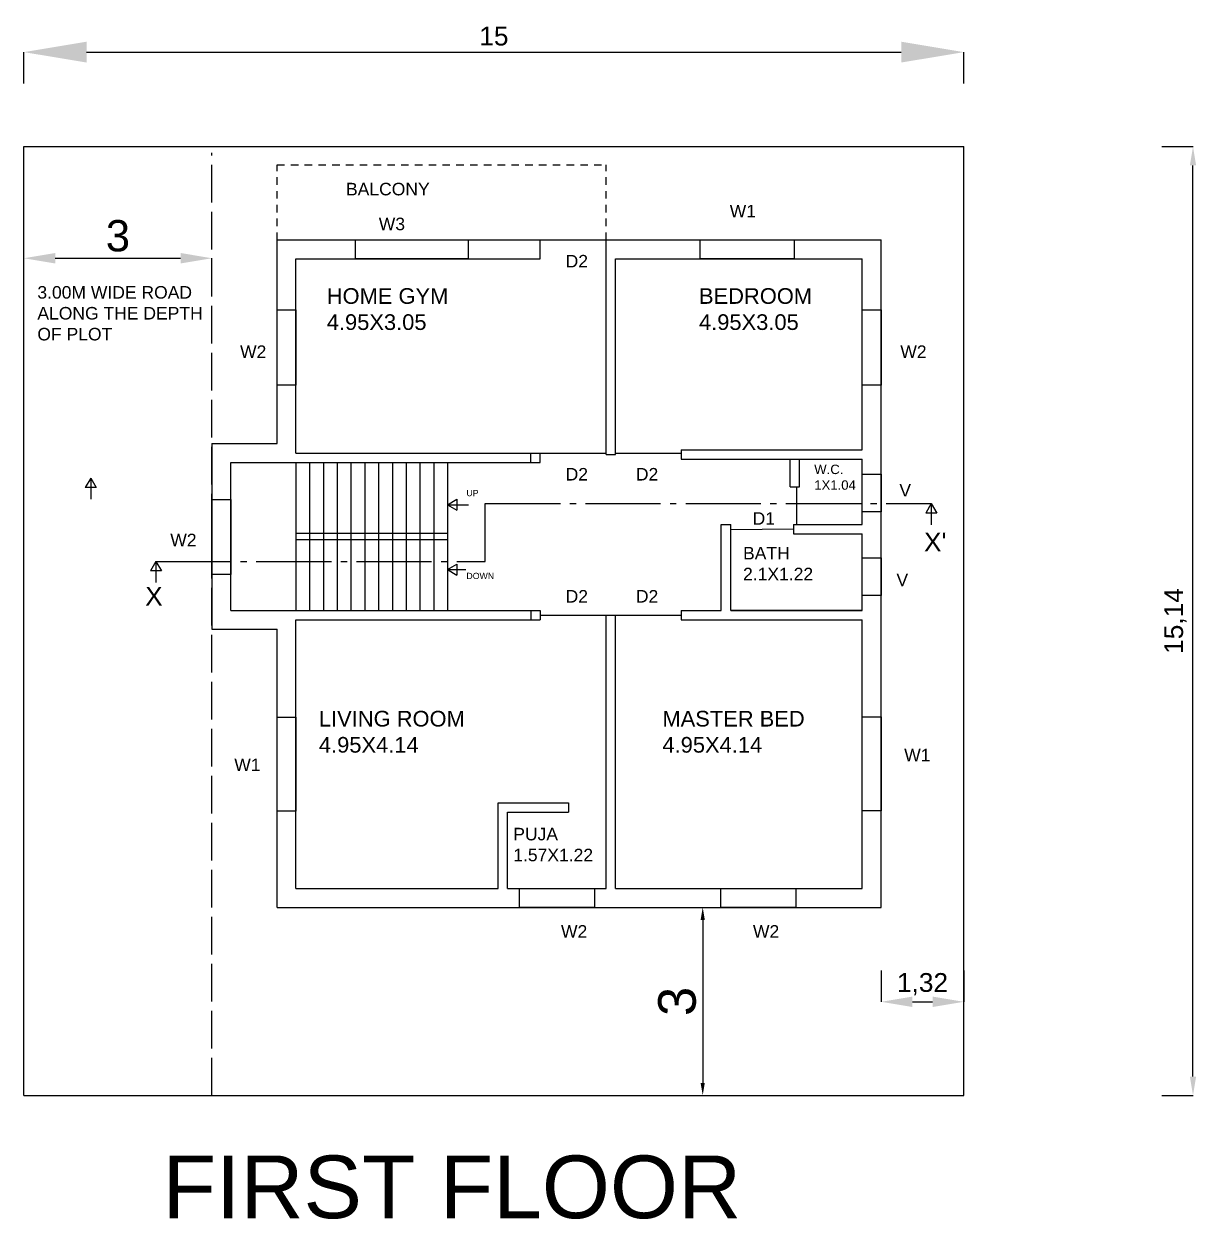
# Model space of a CAD drawing. Header units: metres. Extents: x 2556 to 2770, y 980 to 1029.
# Drawn here: x 2619.31 to 2638.02, y 992.54 to 1011.61 of the extents above; entities that cross this region are included whole.
import ezdxf

# ---------------------------------------------------------------- set-up
doc = ezdxf.new("R2010")
doc.units = ezdxf.units.M
for name, pattern in [('ACAD_ISO02W100', [15, 12, -3]), ('ACAD_ISO04W100', [30, 24, -3, 0, -3]), ('JIS_08_25', [28, 25, -1.125, 0.75, -1.125])]:
    doc.linetypes.add(name, pattern=pattern)
doc.styles.get("Standard").update_dxf_attribs({"font": 'arial.ttf'})
doc.dimstyles.new('ISO-25', dxfattribs={"dimtxt": 0.3, "dimasz": 0.3, "dimexe": 0.001, "dimexo": 0.001, "dimgap": 0.1, "dimtad": 1, "dimtxsty": 'Standard', "dimcen": 2.5, "dimadec": 0, "dimazin": 0, "dimtfac": 1, "dimtmove": 1, "dimatfit": 3, "dimfxl": 0.5, "dimfxlon": 1, "dimarcsym": 0})

# ---------------------------------------------------------------- blocks, each defined once
blk = doc.blocks.new('*D25')
at = {"color": 0, "lineweight": -2, "ltscale": 0.1, "transparency": 16777216}
for p, q in [((2619.309, 1010.658), (2619.309, 1011.159)), ((2620.309, 1011.158), (2633.309, 1011.158)), ((2634.309, 1010.658), (2634.309, 1011.159))]:
    blk.add_line(p, q, dxfattribs=at)
at = {"color": 0, "ltscale": 0.1, "transparency": 16777216}
for points in [[(2620.309, 1011.325), (2620.309, 1010.992), (2619.309, 1011.158)], [(2633.309, 1011.325), (2633.309, 1010.992), (2634.309, 1011.158)]]:
    blk.add_solid(points, dxfattribs=at)
at = {"layer": 'Defpoints', "color": 0, "ltscale": 0.1, "transparency": 16777216}
for p in [(2634.309, 1011.158), (2619.309, 1009.651), (2634.309, 1009.651)]:
    blk.add_point(p, dxfattribs=at)
at = {"color": 0, "ltscale": 0.1, "transparency": 16777216, "insert": (2626.809, 1011.412), "char_height": 0.3, "attachment_point": 5}
blk.add_mtext('15', dxfattribs=at)
blk = doc.blocks.new('*D26')
at = {"color": 0, "linetype": 'ByBlock', "lineweight": -2, "ltscale": 0.1, "transparency": 16777216}
for p, q in [((2637.466, 1009.651), (2637.967, 1009.651)), ((2637.966, 994.811), (2637.966, 1009.351)), ((2637.466, 994.511), (2637.967, 994.511))]:
    blk.add_line(p, q, dxfattribs=at)
at = {"color": 0, "linetype": 'ByBlock', "ltscale": 0.1, "transparency": 16777216}
for points in [[(2637.916, 1009.351), (2638.016, 1009.351), (2637.966, 1009.651)], [(2637.916, 994.811), (2638.016, 994.811), (2637.966, 994.511)]]:
    blk.add_solid(points, dxfattribs=at)
at = {"layer": 'Defpoints', "color": 0, "linetype": 'ByBlock', "ltscale": 0.1, "transparency": 16777216}
for p in [(2634.309, 1009.651), (2637.966, 1009.651), (2634.309, 994.511)]:
    blk.add_point(p, dxfattribs=at)
at = {"color": 0, "linetype": 'ByBlock', "ltscale": 0.1, "transparency": 16777216, "insert": (2637.685, 1002.081), "char_height": 0.3, "attachment_point": 5, "rotation": 90}
blk.add_mtext('15,14', dxfattribs=at)
blk = doc.blocks.new('*D23')
at = {"color": 0, "lineweight": -2, "ltscale": 0.01, "transparency": 16777216}
for p, q in [((2619.309, 1007.369), (2619.309, 1007.87)), ((2619.809, 1007.869), (2621.809, 1007.869)), ((2622.309, 1007.369), (2622.309, 1007.87))]:
    blk.add_line(p, q, dxfattribs=at)
at = {"color": 0, "ltscale": 0.01, "transparency": 16777216}
for points in [[(2619.809, 1007.953), (2619.809, 1007.786), (2619.309, 1007.869)], [(2621.809, 1007.953), (2621.809, 1007.786), (2622.309, 1007.869)]]:
    blk.add_solid(points, dxfattribs=at)
at = {"layer": 'Defpoints', "color": 0, "ltscale": 0.01, "transparency": 16777216}
for p in [(2622.309, 1007.869), (2619.309, 1004.911), (2622.309, 1004.911)]:
    blk.add_point(p, dxfattribs=at)
at = {"color": 0, "ltscale": 0.01, "transparency": 16777216, "insert": (2620.809, 1008.225), "char_height": 0.5, "attachment_point": 5}
blk.add_mtext('3', dxfattribs=at)
blk = doc.blocks.new('*D24')
at = {"color": 0, "linetype": 'ByBlock', "lineweight": -2, "ltscale": 0.1, "transparency": 16777216}
for p, q in [((2629.642, 997.511), (2630.144, 997.511)), ((2629.642, 994.511), (2630.144, 994.511))]:
    blk.add_line(p, q, dxfattribs=at)
at = {"color": 0, "linetype": 'ByBlock', "ltscale": 0.1, "transparency": 16777216}
blk.add_line((2630.142, 997.311), (2630.142, 994.711), dxfattribs=at)
for points in [[(2630.108, 997.311), (2630.175, 997.311), (2630.142, 997.511)], [(2630.108, 994.711), (2630.175, 994.711), (2630.142, 994.511)]]:
    blk.add_solid(points, dxfattribs=at)
at = {"layer": 'Defpoints', "color": 0, "linetype": 'ByBlock', "ltscale": 0.1, "transparency": 16777216}
for p in [(2629.528, 997.511), (2629.488, 994.511), (2630.142, 994.511)]:
    blk.add_point(p, dxfattribs=at)
at = {"color": 0, "linetype": 'ByBlock', "ltscale": 0.1, "transparency": 16777216, "insert": (2629.735, 996.011), "char_height": 0.6, "attachment_point": 5, "rotation": 90}
blk.add_mtext('3', dxfattribs=at)
blk = doc.blocks.new('*D27')
at = {"color": 0, "lineweight": -2, "ltscale": 0.1, "transparency": 16777216}
for p, q in [((2632.989, 996.505), (2632.989, 996.004)), ((2634.309, 996.505), (2634.309, 996.004)), ((2633.489, 996.005), (2633.809, 996.005))]:
    blk.add_line(p, q, dxfattribs=at)
at = {"color": 0, "ltscale": 0.1, "transparency": 16777216}
for points in [[(2633.489, 996.088), (2633.489, 995.921), (2632.989, 996.005)], [(2633.809, 996.088), (2633.809, 995.921), (2634.309, 996.005)]]:
    blk.add_solid(points, dxfattribs=at)
at = {"layer": 'Defpoints', "color": 0, "ltscale": 0.1, "transparency": 16777216}
for p in [(2632.989, 997.511), (2634.309, 997.511), (2634.309, 996.005)]:
    blk.add_point(p, dxfattribs=at)
at = {"color": 0, "ltscale": 0.1, "transparency": 16777216, "insert": (2633.649, 996.285), "char_height": 0.3, "attachment_point": 5}
blk.add_mtext('1,32', dxfattribs=at)

msp = doc.modelspace()

# ---------------------------------------------------------------- linework, layer by layer
at = {"color": 7}
msp.add_line((2619.3086, 1009.6511), (2634.3086, 1009.6511), dxfattribs=at)
for p, q in [((2619.3086, 994.5111), (2619.3086, 1009.6511)), ((2634.3086, 994.5111), (2634.3086, 1009.6511)), ((2619.3086, 994.5111), (2634.3086, 994.5111))]:
    msp.add_line(p, q)
at = {"color": 2, "linetype": 'ACAD_ISO02W100', "ltscale": 0.05}
msp.add_line((2622.3086, 994.5111), (2622.3086, 1009.5511), dxfattribs=at)
at = {"color": 3, "linetype": 'ACAD_ISO02W100', "ltscale": 0.01}
for p, q in [((2623.3486, 1008.1611), (2623.3486, 1009.3611)), ((2623.3486, 1009.3611), (2628.5986, 1009.3611)), ((2628.5986, 1008.1611), (2628.5986, 1009.3611))]:
    msp.add_line(p, q, dxfattribs=at)
at = {"color": 1}
for p, q in [((2623.3486, 1008.1611), (2627.5486, 1008.1611)), ((2628.5986, 1008.1611), (2632.9886, 1008.1611)), ((2623.6486, 1007.8611), (2627.5486, 1007.8611)), ((2628.7486, 1007.8611), (2632.6886, 1007.8611)), ((2622.3086, 1004.9111), (2623.3486, 1004.9111)), ((2623.6486, 1004.7611), (2627.5486, 1004.7611)), ((2629.7986, 1004.8111), (2632.6886, 1004.8111)), ((2629.7986, 1004.6611), (2632.6886, 1004.6611)), ((2622.6086, 1004.6111), (2623.6486, 1004.6111)), ((2623.6486, 1004.6111), (2627.5486, 1004.6111)), ((2631.5886, 1003.6211), (2632.6886, 1003.6211)), ((2631.5886, 1003.4711), (2632.6886, 1003.4711)), ((2622.6086, 1002.2511), (2627.5486, 1002.2511)), ((2629.7986, 1002.2511), (2630.4386, 1002.2511)), ((2630.5886, 1002.2511), (2632.6886, 1002.2511)), ((2623.6486, 1002.1011), (2627.5486, 1002.1011)), ((2629.7986, 1002.1011), (2632.6886, 1002.1011)), ((2622.3086, 1001.9511), (2623.3486, 1001.9511)), ((2626.8786, 999.1811), (2627.9986, 999.1811)), ((2627.0286, 999.0311), (2627.9986, 999.0311)), ((2623.6486, 997.8111), (2626.8786, 997.8111)), ((2627.0286, 997.8111), (2628.5986, 997.8111)), ((2628.7486, 997.8111), (2632.6886, 997.8111)), ((2623.3486, 997.5111), (2626.8786, 997.5111)), ((2626.8786, 997.5111), (2632.9886, 997.5111))]:
    msp.add_line(p, q, dxfattribs=at)
at = {"color": 1, "ltscale": 0.1}
for p, q in [((2623.3486, 1004.9111), (2623.3486, 1008.1611)), ((2627.5486, 1007.8611), (2627.5486, 1008.1611)), ((2623.6486, 1007.8111), (2623.6486, 1007.8611)), ((2623.6486, 1004.7611), (2623.6486, 1007.8111)), ((2622.3086, 1004.9111), (2622.3086, 1001.9511)), ((2627.3986, 1004.6111), (2627.3986, 1004.7611)), ((2627.5486, 1004.6111), (2627.5486, 1004.7611)), ((2628.5986, 1004.7361), (2628.7486, 1004.7361)), ((2629.7986, 1004.8111), (2629.7986, 1004.6611)), ((2631.5386, 1004.2211), (2631.5386, 1004.6611)), ((2631.6886, 1004.2211), (2631.6886, 1004.6611)), ((2631.5386, 1004.2211), (2631.6886, 1004.2211)), ((2630.4386, 1002.2511), (2630.4386, 1003.6211)), ((2630.4386, 1003.6211), (2630.5886, 1003.6211)), ((2630.5886, 1002.2511), (2630.5886, 1003.6211)), ((2631.5886, 1003.6211), (2631.5886, 1003.4711)), ((2627.3986, 1002.2511), (2627.3986, 1002.1011)), ((2627.5486, 1002.2511), (2627.5486, 1002.1011)), ((2629.7986, 1002.2511), (2629.7986, 1002.1011)), ((2632.6886, 1002.2511), (2630.5886, 1002.2511)), ((2623.6486, 997.8111), (2623.6486, 1002.1011)), ((2628.5986, 1002.1761), (2628.7486, 1002.1761)), ((2627.9986, 999.1811), (2627.9986, 999.0311))]:
    msp.add_line(p, q, dxfattribs=at)
at = {"color": 3, "ltscale": 0.1}
for p, q in [((2624.5984, 1008.1611), (2626.3984, 1008.1611)), ((2624.5984, 1007.8611), (2624.5984, 1008.1611)), ((2626.3984, 1008.1611), (2626.3984, 1007.8611)), ((2630.0986, 1008.1611), (2631.5986, 1008.1611)), ((2630.0986, 1007.8611), (2630.0986, 1008.1611)), ((2631.5986, 1008.1611), (2631.5986, 1007.8611)), ((2626.3984, 1007.8611), (2624.5984, 1007.8611)), ((2631.5986, 1007.8611), (2630.0986, 1007.8611)), ((2623.3486, 1005.8444), (2623.3486, 1007.0444)), ((2623.3486, 1007.0444), (2623.6486, 1007.0444)), ((2623.6486, 1007.0444), (2623.6486, 1005.8444)), ((2632.6886, 1005.8444), (2632.6886, 1007.0444)), ((2632.6886, 1007.0444), (2632.9886, 1007.0444)), ((2632.9886, 1007.0444), (2632.9886, 1005.8444)), ((2623.6486, 1005.8444), (2623.3486, 1005.8444)), ((2632.9886, 1005.8444), (2632.6886, 1005.8444)), ((2623.6486, 1004.6111), (2623.6486, 1002.2511)), ((2623.8686, 1004.6111), (2623.8686, 1002.2511)), ((2624.0886, 1004.6111), (2624.0886, 1002.2511)), ((2624.3086, 1004.6111), (2624.3086, 1002.2511)), ((2624.5286, 1004.6111), (2624.5286, 1002.2511)), ((2624.7486, 1004.6111), (2624.7486, 1002.2511)), ((2624.9686, 1004.6111), (2624.9686, 1002.2511)), ((2625.1886, 1004.6111), (2625.1886, 1002.2511)), ((2625.4086, 1004.6111), (2625.4086, 1002.2511)), ((2625.6286, 1004.6111), (2625.6286, 1002.2511)), ((2625.8486, 1004.6111), (2625.8486, 1002.2511)), ((2626.0686, 1004.6111), (2626.0686, 1002.2511)), ((2632.6886, 1003.8243), (2632.6886, 1004.4243)), ((2632.6886, 1004.4243), (2632.9886, 1004.4243)), ((2632.9886, 1004.4243), (2632.9886, 1003.8243)), ((2622.3086, 1002.8223), (2622.3086, 1004.0223)), ((2622.3086, 1004.0223), (2622.6086, 1004.0223)), ((2622.6086, 1004.0223), (2622.6086, 1002.8223)), ((2632.9886, 1003.8243), (2632.6886, 1003.8243)), ((2623.6486, 1003.4811), (2626.0686, 1003.4811)), ((2623.6486, 1003.3811), (2626.0686, 1003.3811)), ((2632.6886, 1002.4863), (2632.6886, 1003.0863)), ((2632.6886, 1003.0863), (2632.9886, 1003.0863)), ((2632.9886, 1003.0863), (2632.9886, 1002.4863)), ((2622.6086, 1002.8223), (2622.3086, 1002.8223)), ((2632.9886, 1002.4863), (2632.6886, 1002.4863)), ((2623.3486, 999.0445), (2623.3486, 1000.5445)), ((2623.3486, 1000.5445), (2623.6486, 1000.5445)), ((2623.6486, 1000.5445), (2623.6486, 999.0445)), ((2632.6886, 999.0495), (2632.6886, 1000.5495)), ((2632.6886, 1000.5495), (2632.9886, 1000.5495)), ((2632.9886, 1000.5495), (2632.9886, 999.0495)), ((2623.6486, 999.0445), (2623.3486, 999.0445)), ((2632.9886, 999.0495), (2632.6886, 999.0495)), ((2627.2158, 997.8111), (2628.4158, 997.8111)), ((2627.2158, 997.5111), (2627.2158, 997.8111)), ((2628.4158, 997.8111), (2628.4158, 997.5111)), ((2630.4292, 997.8111), (2631.6292, 997.8111)), ((2630.4292, 997.5111), (2630.4292, 997.8111)), ((2631.6292, 997.8111), (2631.6292, 997.5111)), ((2628.4158, 997.5111), (2627.2158, 997.5111)), ((2631.6292, 997.5111), (2630.4292, 997.5111))]:
    msp.add_line(p, q, dxfattribs=at)
at = {"color": 5, "ltscale": 0.1}
for p, q in [((2627.5486, 1008.1611), (2628.5986, 1008.1611)), ((2627.5486, 1004.7611), (2628.5986, 1004.7611)), ((2628.7486, 1004.7611), (2629.7986, 1004.7611)), ((2631.6386, 1004.2211), (2631.6405, 1003.6211)), ((2631.5886, 1003.5461), (2630.5886, 1003.5348)), ((2627.5486, 1002.1761), (2628.5986, 1002.1761)), ((2628.7486, 1002.1761), (2629.7986, 1002.1761))]:
    msp.add_line(p, q, dxfattribs=at)
at = {"color": 1, "ltscale": 0.05}
for p, q in [((2628.5986, 1004.7361), (2628.5986, 1008.1611)), ((2632.9886, 997.5111), (2632.9886, 1008.1611)), ((2628.7486, 1004.7361), (2628.7486, 1007.8611)), ((2632.6886, 1004.8111), (2632.6886, 1007.8611)), ((2632.6886, 1003.6211), (2632.6886, 1004.6611)), ((2622.6086, 1002.2511), (2622.6086, 1004.6111)), ((2632.6886, 1002.2511), (2632.6886, 1003.4711)), ((2628.5986, 997.8111), (2628.5986, 1002.1761)), ((2628.7486, 997.8111), (2628.7486, 1002.1761)), ((2632.6886, 997.8111), (2632.6886, 1002.1011)), ((2623.3486, 997.5111), (2623.3486, 1001.9511)), ((2626.8786, 997.8111), (2626.8786, 999.1811)), ((2627.0286, 997.8111), (2627.0286, 999.0311))]:
    msp.add_line(p, q, dxfattribs=at)
at = {"color": 7, "linetype": 'ACAD_ISO04W100', "ltscale": 0.1}
for p, q in [((2620.3743, 1004.3604), (2620.2873, 1004.21)), ((2620.3743, 1004.3604), (2620.4613, 1004.21)), ((2620.3743, 1004.3604), (2620.3743, 1004.0244)), ((2620.4613, 1004.21), (2620.2873, 1004.21)), ((2626.0686, 1003.9361), (2626.219, 1004.0232)), ((2626.0686, 1003.9361), (2626.219, 1003.8491)), ((2626.0686, 1003.9361), (2626.4046, 1003.9361)), ((2626.219, 1004.0232), (2626.219, 1003.8491)), ((2633.7897, 1003.9536), (2633.7026, 1003.8031)), ((2633.7897, 1003.9536), (2633.8767, 1003.8031)), ((2633.7897, 1003.9536), (2633.7897, 1003.6175)), ((2633.8767, 1003.8031), (2633.7026, 1003.8031)), ((2621.4156, 1003.0301), (2621.3286, 1002.8797)), ((2621.4156, 1003.0301), (2621.5026, 1002.8797)), ((2621.4156, 1003.0301), (2621.4156, 1002.694)), ((2626.0686, 1002.9014), (2626.219, 1002.9884)), ((2626.219, 1002.9884), (2626.219, 1002.8144)), ((2621.5026, 1002.8797), (2621.3286, 1002.8797)), ((2626.0686, 1002.9014), (2626.219, 1002.8144)), ((2626.0686, 1002.9014), (2626.3615, 1002.9014))]:
    msp.add_line(p, q, dxfattribs=at)
at = {"color": 7, "linetype": 'ACAD_ISO04W100', "ltscale": 0.05}
for p, q in [((2626.6698, 1003.0301), (2626.6698, 1003.9536)), ((2626.6698, 1003.9536), (2633.7897, 1003.9536)), ((2621.4156, 1003.0301), (2626.6698, 1003.0301))]:
    msp.add_line(p, q, dxfattribs=at)

# ---------------------------------------------------------------- texts
at = {"color": 3, "linetype": 'ACAD_ISO02W100', "ltscale": 0.1, "insert": (2624.4491, 1009.0729), "char_height": 0.2, "attachment_point": 1}
msp.add_mtext_dynamic_manual_height_columns('BALCONY', width=2.606743, gutter_width=12.5, heights=[0], dxfattribs=at)
at = {"color": 3, "ltscale": 0.1, "attachment_point": 1}
for s, width, heights, insert, char_height in [('W1', 1.448358, [0], (2630.5728, 1008.7214), 0.2), ('W3', 1.448358, [0.2008], (2624.9718, 1008.5171), 0.2), ('D2', 1.448358, [0], (2627.9541, 1007.9227), 0.2), ('HOME GYM\\P4.95X3.05', 3.041174, [0], (2624.1419, 1007.3918), 0.25), ('BEDROOM\\P4.95X3.05', 1.798738, [0], (2630.0822, 1007.3918), 0.25), ('W2', 1.448358, [0], (2622.7586, 1006.4784), 0.2), ('W2', 1.448358, [0], (2633.2953, 1006.4784), 0.2), ('D2', 1.448358, [0], (2627.9541, 1004.5227), 0.2), ('D2', 1.448358, [0], (2629.0752, 1004.5227), 0.2), ('W.C. \\P1X1.04', 0.857254, [0], (2631.9214, 1004.5752), 0.15), ('V', 1.448358, [0], (2633.2799, 1004.2676), 0.2), ('D1', 1.448358, [0], (2630.938, 1003.8175), 0.2), ('W2', 1.448358, [0], (2621.6448, 1003.4732), 0.2), ('BATH 2.1X1.22', 1.727478, [0], (2630.7856, 1003.2636), 0.2), ('V', 1.448358, [0], (2633.2335, 1002.8361), 0.2), ('D2', 1.448358, [0], (2627.9541, 1002.5751), 0.2), ('D2', 1.448358, [0], (2629.0752, 1002.5751), 0.2), ('LIVING ROOM\\P4.95X4.14', 4.582239, [0], (2624.0163, 1000.6473), 0.25), ('MASTER BED\\P4.95X4.14', 4.582239, [0], (2629.4987, 1000.6473), 0.25), ('W1', 1.448358, [0], (2633.3574, 1000.0419), 0.2), ('W1', 1.448358, [0], (2622.666, 999.8864), 0.2), ('PUJA\\P1.57X1.22', 1.798738, [0], (2627.1183, 998.7807), 0.2), ('W2', 1.448358, [0], (2627.8802, 997.2281), 0.2), ('W2', 1.448358, [0], (2630.9437, 997.2281), 0.2)]:
    msp.add_mtext_dynamic_manual_height_columns(s, width=width, gutter_width=12.5, heights=heights, dxfattribs=dict(at, insert=insert, char_height=char_height))
at = {"color": 3, "linetype": 'ACAD_ISO04W100', "ltscale": 0.1, "attachment_point": 1}
for s, width, insert, char_height in [('3.00M WIDE ROAD ALONG THE DEPTH OF PLOT', 2.785096, (2619.5235, 1007.425), 0.2), ('UP', 0.302603, (2626.3706, 1004.1727), 0.1), ('DOWN', 0.302603, (2626.3706, 1002.8503), 0.1)]:
    msp.add_mtext_dynamic_manual_height_columns(s, width=width, gutter_width=12.5, heights=[0], dxfattribs=dict(at, insert=insert, char_height=char_height))
at = {"color": 7, "ltscale": 0.1, "char_height": 0.3, "attachment_point": 1}
for s, insert in [("X'", (2633.6728, 1003.4918)), ('X', (2621.2438, 1002.6261))]:
    msp.add_mtext_dynamic_manual_height_columns(s, width=0.576636, gutter_width=12.5, heights=[0], dxfattribs=dict(at, insert=insert))
at = {"color": 7, "linetype": 'JIS_08_25', "true_color": 0xffffff, "insert": (2621.5213, 993.5517), "char_height": 1, "attachment_point": 1}
msp.add_mtext_dynamic_manual_height_columns('FIRST FLOOR', width=11.978093, gutter_width=12.5, heights=[0], dxfattribs=at)

# ---------------------------------------------------------------- dimensions: what is measured, and where the dimension line sits
at = {"color": 7, "ltscale": 0.1}
dim = msp.add_linear_dim(base=(2634.3086, 1011.1585), p1=(2619.3086, 1009.6511), p2=(2634.3086, 1009.6511), dimstyle='ISO-25', override={"dimasz": 1}, dxfattribs=at)
dim.commit()
dim.dimension.update_dxf_attribs({"geometry": '*D25', "text_midpoint": (2626.8086, 1011.4116)})
at = {"color": 7, "linetype": 'ByBlock', "ltscale": 0.1}
dim = msp.add_linear_dim(base=(2637.9655, 1009.6511), p1=(2634.3086, 994.5111), p2=(2634.3086, 1009.6511), angle=90, dimstyle='ISO-25', dxfattribs=at)
dim.commit()
dim.dimension.update_dxf_attribs({"geometry": '*D26', "text_midpoint": (2637.6852, 1002.0811)})
at = {"color": 7, "ltscale": 0.01}
dim = msp.add_linear_dim(base=(2622.3086, 1007.8692), p1=(2619.3086, 1004.9111), p2=(2622.3086, 1004.9111), dimstyle='ISO-25', override={"dimtxt": 0.5, "dimasz": 0.5}, dxfattribs=at)
dim.commit()
dim.dimension.update_dxf_attribs({"geometry": '*D23', "text_midpoint": (2620.8086, 1008.2247)})
at = {"color": 7, "linetype": 'ByBlock', "ltscale": 0.1}
dim = msp.add_linear_dim(base=(2630.1416, 994.5111), p1=(2629.5283, 997.5111), p2=(2629.4879, 994.5111), angle=90, dimstyle='ISO-25', override={"dimtxt": 0.6, "dimasz": 0.2, "dimexe": 0.002, "dimexo": 0.002, "dimlwd": 65535}, dxfattribs=at)
dim.commit()
dim.dimension.update_dxf_attribs({"geometry": '*D24', "text_midpoint": (2629.735, 996.0111)})
at = {"color": 7, "ltscale": 0.1}
dim = msp.add_linear_dim(base=(2634.3086, 996.0046), p1=(2632.9886, 997.5111), p2=(2634.3086, 997.5111), dimstyle='ISO-25', override={"dimtxt": 0.3, "dimasz": 0.5}, dxfattribs=at)
dim.commit()
dim.dimension.update_dxf_attribs({"geometry": '*D27', "text_midpoint": (2633.6486, 996.0046), "dimtype": 160})

doc.saveas('drawing.dxf')
